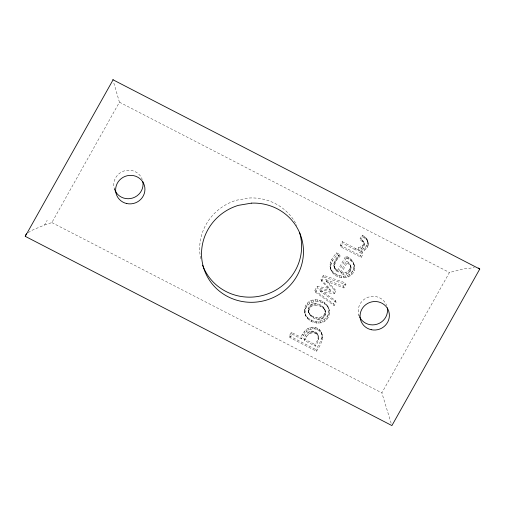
<?xml version="1.0" encoding="UTF-8"?>
<svg xmlns="http://www.w3.org/2000/svg" width="505" height="505" viewBox="0 0 505 505"><rect width="100%" height="100%" fill="white"/><g stroke="black" fill="none" stroke-linecap="round" stroke-linejoin="round"><path stroke-width="0.38" stroke-dasharray="2.52 1.89" d="M338.388 272.056C330.983 268.698 335.774 259.917 340.136 256.104L339.518 254.387L336.62 252.891C332.65 257.279 327.581 264.033 331.324 270.03C334.6 274.253 340.225 276.898 345.59 275.982C356.366 273.76 356.492 258.686 345.666 256.275L337.769 270.339L338.388 272.056L346.285 257.992L345.666 256.275M330.409 268.224C333.906 283.002 359.983 279.574 353.55 263.137M304.477 311.566C303.89 295.141 328.111 296.826 329.449 311.314C330.017 327.739 305.841 326.06 304.477 311.566L305.512 315.196M305.096 313.283C304.124 299.383 324.646 297.527 329.039 309.407M304.894 313.479C309.982 326.388 331.924 322.733 328.42 307.69M315.429 346.152L314.811 344.435C325.277 332.227 308.025 324.639 303.915 338.817L304.534 340.534L315.429 346.152C318.194 342.422 319.955 337.517 317.108 333.42M331.027 269.941C329.292 264.102 333.653 258.724 337.239 254.615L336.62 252.891M334.562 267.871C332.05 262.84 336.362 257.941 339.518 254.387M316.433 351.253L315.814 349.536C320.271 343.457 326.804 330.857 315.625 327.556C308.833 325.397 303.202 331.507 300.841 337.226L301.46 338.943C303.821 332.549 310.935 326.205 317.942 329.954C326.937 334.468 320.353 345.622 316.433 351.253L289.971 337.592L289.352 335.875L291.341 332.322L300.841 337.226M340.484 271.74C347.787 276.544 355.11 264.323 346.398 261.205L340.484 271.74L341.102 273.457C346.765 276.942 353.74 270.339 350.11 264.734M308.208 309.363C309.925 298.512 326.571 304.326 325.687 313.517C323.964 324.349 307.349 318.541 308.208 309.363L309.218 313.649M308.826 311.08C309.956 302.186 322.424 304.389 325.308 310.941M308.599 311.926C311.629 320.12 327.442 319.57 324.69 309.224M367.387 244.073C368.902 240.127 365.469 236.586 362.06 235.204L360.09 238.714L360.709 240.43L362.925 241.781L364.155 243.202L364.484 244.685C363.802 248.63 359.15 249.419 355.899 250.12L342.838 243.378L342.22 241.661L340.25 245.171L340.869 246.888L361.195 257.38L362.975 254.211L362.356 252.494L358.67 250.461C362.312 249.76 366.157 247.822 367.387 244.073L368.006 245.79C366.775 249.539 362.931 251.477 359.289 252.178L358.67 250.461M368.006 245.79L368.309 242.899L367.299 239.825M342.22 241.661L355.28 248.403C358.531 247.702 363.183 246.907 363.865 242.968L363.537 241.485L362.306 240.064L360.09 238.714M28.135 232.616L32.276 230.179L44.56 224.99L47.18 220.319M44.56 224.99L51.863 222.591L119.426 102.187L113.619 82.252M336.059 302.186L320.309 291.435L319.69 289.718L335.44 300.469L336.059 302.186L334.152 305.575L315.448 292.193L314.83 290.476L317.121 286.385L329.62 288.405L330.497 290.848M317.121 286.385L317.74 288.102L330.238 290.129L321.616 281.197L320.997 279.48L323.358 275.275L345.319 282.85L345.938 284.567L344.012 288.002L326.205 281.203L325.586 279.486L343.394 286.284L344.012 288.002M289.971 337.592L291.959 334.045L291.341 332.322M315.448 292.193L317.74 288.102M321.616 281.197L323.976 276.993L323.358 275.275M340.869 246.888L342.838 243.378M341.102 273.457L347.017 262.922L346.398 261.205M304.534 340.534C305.916 334.834 313.05 329.582 317.727 335.137M360.709 240.43L362.678 236.921L362.06 235.204M320.309 291.435L334.253 293.765L333.635 292.048L335.03 289.554L325.586 279.486M334.253 293.765L335.648 291.271L335.03 289.554M334.152 305.575L333.534 303.858L335.44 300.469M343.394 286.284L345.319 282.85M361.195 257.38L360.576 255.663L362.356 252.494M391.16 423.304L381.862 392.896L449.425 272.498L463.912 268.887L474.309 267.669M319.69 289.718L333.635 292.048M323.976 276.993L345.938 284.567M346.285 257.992C349.542 259.349 352.881 261.388 354.169 264.854M119.426 102.187L449.425 272.498M340.25 245.171L360.576 255.663M337.239 254.615L340.136 256.104M303.915 338.817L314.811 344.435M291.959 334.045L301.46 338.943M289.352 335.875L315.814 349.536M51.863 222.591L381.862 392.896M362.678 236.921L366.037 239.054L367.918 241.541M359.289 252.178L362.975 254.211M333.944 266.154L335.257 268.49L337.769 270.339M347.017 262.922L349.353 264.462L350.729 266.451M314.83 290.476L333.534 303.858M320.997 279.48L329.62 288.405M326.205 281.203L335.648 291.271M367.69 241.182L368.309 242.899M366.542 238.537L367.16 240.254M367.722 242.596L368.341 244.319M365.418 237.337L366.037 239.054M363.922 236.226L364.541 237.943M366.699 245.6L367.318 247.317M363.537 241.485L364.155 243.202M363.865 242.968L364.484 244.685M365.475 247.223L366.093 248.94M362.306 240.064L362.925 241.781M363.379 244.527L363.998 246.244M363.77 248.58L364.389 250.297M362.337 245.802L362.956 247.526M360.709 246.844L361.327 248.561M361.523 249.659L362.142 251.376M358.392 247.69L359.011 249.413M355.28 248.403L355.899 250.12M352.742 261.464L353.361 263.181M353.948 264.929L354.567 266.653M351.518 259.923L352.137 261.64M353.917 266.836L354.535 268.553M349.902 258.541L350.52 260.258M353.443 268.83L354.062 270.547M347.913 257.335L348.532 259.052M352.503 270.895L353.121 272.612M350.413 265.851L351.032 267.574M350.445 267.05L351.063 268.767M346.651 256.704L347.27 258.427M348.734 262.745L349.353 264.462M350.18 268.307L350.798 270.024M351.145 272.82L351.764 274.543M349.599 269.601L350.217 271.318M348.879 270.63L349.498 272.346M349.492 274.303L350.11 276.02M347.989 271.444L348.608 273.161M347.617 275.351L348.235 277.068M345.83 272.41L346.449 274.133M338.401 255.599L339.019 257.323M345.59 275.982L346.209 277.7M358.777 314.88L359.308 316.351M343.267 272.504L343.886 274.221M337.252 257.026L337.87 258.743M343.444 276.197L344.063 277.92M336.109 258.623L336.728 260.34M341.228 276.02L341.847 277.737M335.049 260.34L335.667 262.057M334.304 261.918L334.922 263.635M339 275.459L339.619 277.176M336.362 269.474L336.98 271.191M333.868 263.408L334.487 265.131M335.257 268.49L335.875 270.207M331.835 259.324L332.454 261.041M333.748 264.822L334.367 266.539M334.449 267.379L335.067 269.096M336.829 274.531L337.447 276.254M330.668 261.811L331.286 263.528M334.569 273.18L335.187 274.903M330.062 264.121L330.68 265.838M332.726 271.684L333.344 273.401M329.98 266.255L330.598 267.972M331.324 270.03L331.943 271.747M327.543 305.885L328.162 307.602M328.831 309.597L329.449 311.314M326.192 304.193L326.811 305.916M328.78 311.604L329.399 313.321M324.368 302.647L324.986 304.363M328.269 313.687L328.888 315.404M322.089 301.27L322.708 302.987M327.297 315.814L327.915 317.531M325.043 310.487L325.662 312.204M324.008 308.006L324.627 309.723M325.069 311.8L325.687 313.517M322.992 306.844L323.61 308.561M324.784 313.132L325.403 314.849M319.722 300.26L320.34 301.977M321.641 305.746L322.259 307.469M325.902 317.847L326.52 319.57M324.185 314.47L324.803 316.187M319.93 304.736L320.549 306.453M317.374 299.686L317.992 301.403M323.219 315.833L323.838 317.55M324.254 319.444L324.873 321.161M322.076 316.812L322.695 318.529M316.862 303.574L317.481 305.291M315.088 299.541L315.707 301.258M322.398 320.599L323.017 322.316M320.789 317.449L321.407 319.166M315.341 303.335L315.96 305.058M312.93 299.837L313.548 301.554M319.406 317.778L320.025 319.495M313.883 303.372L314.501 305.096M320.378 321.325L320.997 323.042M317.942 317.815L318.56 319.532M312.5 303.701L313.119 305.424M310.91 300.563L311.528 302.28M318.219 321.622L318.838 323.339M316.42 317.576L317.039 319.293M321.489 332.625L322.108 334.342M311.213 304.338L311.831 306.055M321.925 334.411L322.543 336.128M320.618 330.971L321.237 332.688M321.95 336.298L322.569 338.015M319.248 329.494L319.867 331.211M309.054 301.719L309.672 303.436M310.064 305.317L310.682 307.034M315.953 321.489L316.572 323.206M321.584 338.255L322.203 339.979M313.371 316.427L313.99 318.144M317.323 328.237L317.942 329.954M309.098 306.68L309.716 308.404M307.406 303.309L308.025 305.033M311.661 315.41L312.279 317.127M313.618 320.921L314.236 322.638M315.625 327.556L316.244 329.273M308.498 308.031L309.117 309.748M317.721 334.398L318.693 337.226M310.304 314.312L310.922 316.029M309.281 313.144L309.9 314.868M316.231 332.568L316.85 334.285M308.246 310.663L308.864 312.38M317.986 338.003L318.605 339.726M306.011 305.348L306.63 307.065M311.257 319.911L311.875 321.635M313.775 327.183L314.394 328.9M315.088 331.848L315.707 333.565M313.7 331.267L314.318 332.984M305.033 307.476L305.651 309.193M308.965 318.529L309.584 320.246M311.844 327.164L312.462 328.881M312.374 330.996L312.993 332.713M304.521 309.559L305.14 311.276M307.135 316.976L307.753 318.693M305.777 315.284L306.396 317.001M309.887 327.568L310.506 329.285M311.105 331.027L311.724 332.745M309.9 331.368L310.518 333.085M307.949 328.414L308.568 330.131M308.757 331.993L309.376 333.71M307.69 332.89L308.309 334.613M306.049 329.727L306.668 331.444M305.777 335.503L306.396 337.22M304.262 331.57L304.881 333.287M302.653 333.994L303.271 335.711M114.332 188.725L114.862 190.196M200.725 258.667A51.175 49.408 -19.8 0 1 236.536 200.188L249.697 197.973A51.175 49.408 -19.8 0 1 296.883 225.653M359.276 316.275A14.721 14.216 -19.8 0 1 367.716 297.376A14.721 14.216 -19.8 0 1 386.729 305.664M114.831 190.12A14.721 14.216 -19.8 0 1 123.27 171.22A14.721 14.216 -19.8 0 1 142.284 179.509"/><path stroke-width="0.76" d="M478.298 268.01L479.75 269.051L391.918 425.576L25.25 236.346L25.742 234.718L26.696 233.878M25.25 236.346L113.082 79.822L112.88 79.424M113.082 79.822L479.75 269.051M299.629 232.748A51.175 49.408 -19.8 0 1 266.249 294.421A51.175 49.408 -19.8 0 1 202.619 265.213M387.303 307.81A14.721 14.216 -19.8 0 1 377.298 324.128A14.721 14.216 -19.8 0 1 359.585 316.957M142.858 181.655A14.721 14.216 -19.8 0 1 132.847 197.973A14.721 14.216 -19.8 0 1 115.14 190.802M251.553 203.13L238.392 205.346A51.175 49.408 -19.8 0 0 214.07 286.12A51.175 49.408 -19.8 0 0 299.093 271.804A51.175 49.408 -19.8 0 0 251.553 203.13M371.194 329.702A14.721 14.216 -19.8 0 0 388.812 311.522A14.721 14.216 -19.8 0 0 364.162 306.106A14.721 14.216 -19.8 0 0 371.194 329.702M126.749 203.547A14.721 14.216 -19.8 0 0 144.367 185.367A14.721 14.216 -19.8 0 0 119.717 179.95A14.721 14.216 -19.8 0 0 126.749 203.547"/></g></svg>
